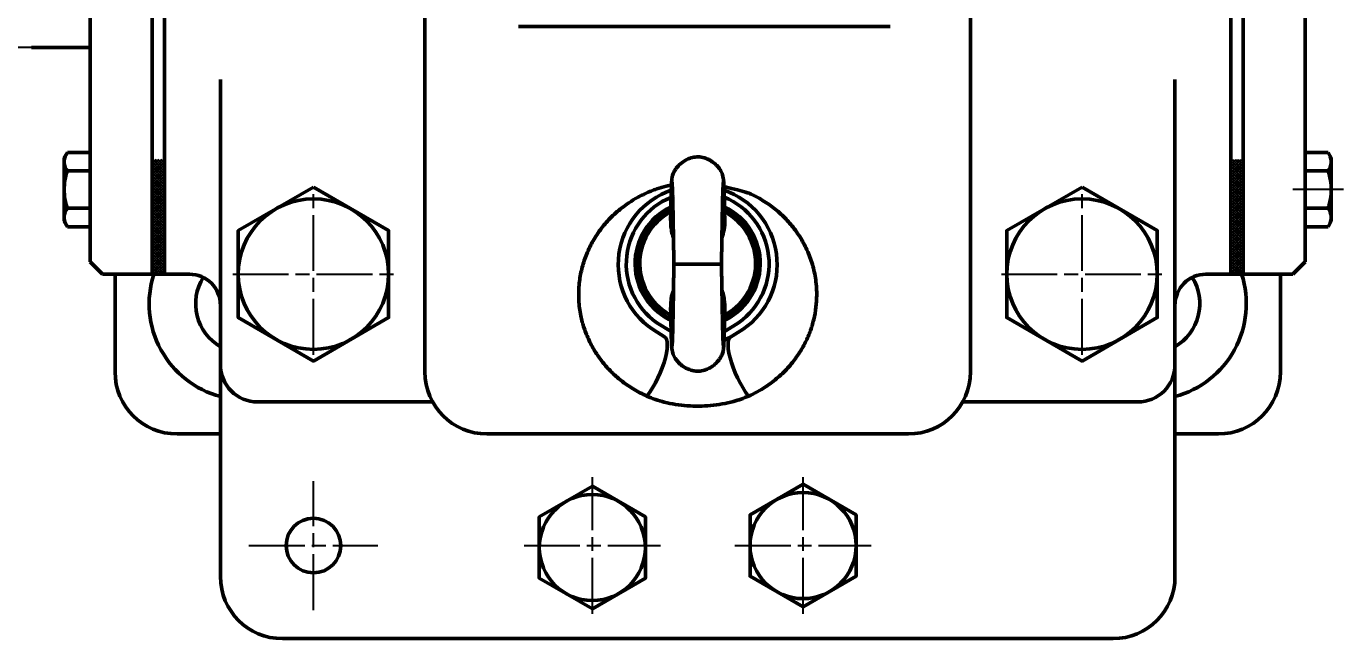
# Model space of a CAD drawing. Header units: millimetres. Extents: x -2161 to -582, y -4625 to -3434.
# Drawn here: x -1746.7 to -1676, y -4616 to -4583.1 of the extents above; entities that cross this region are included whole.
import ezdxf

# ---------------------------------------------------------------- set-up
doc = ezdxf.new("R2010")
doc.units = ezdxf.units.MM
doc.header["$LTSCALE"] = 0.5
doc.linetypes.add('AM_ISO08W050', pattern=[18, 12, -1.5, 3, -1.5])
doc.linetypes.add('AM_ISO08W050x2', pattern=[9, 6, -0.75, 1.5, -0.75])
for name, color, linetype, lineweight in [('AM_0', 7, 'Continuous', 50), ('AM_7', 4, 'AM_ISO08W050', 25), ('nét đậm', 7, 'Continuous', 50)]:
    doc.layers.add(name, color=color, linetype=linetype, lineweight=lineweight)
doc.styles.add('MyTemplate', font='tcvn+7284-2003i.ttf', dxfattribs={"width": 0.8, "height": 3.5})
doc.dimstyles.new('Copy of MyTemplate', dxfattribs={"dimtxt": 3.5, "dimasz": 3.5, "dimexe": 1.5, "dimexo": 0, "dimtad": 1, "dimtoh": 1, "dimdec": 0, "dimlfac": 3.003, "dimdsep": 46, "dimtxsty": 'MyTemplate', "dimcen": 5, "dimclrd": 3, "dimclre": 3, "dimclrt": 1, "dimadec": 0, "dimazin": 0, "dimtfac": 1, "dimtdec": 0, "dimtmove": 0, "dimatfit": 3, "dimfxl": 1, "dimlwd": 25, "dimlwe": 25, "dimarcsym": 0})

# ---------------------------------------------------------------- blocks, each defined once
blk = doc.blocks.new('*D18')
at = {"layer": 'AM_0', "color": 3, "lineweight": 25, "transparency": 16777216}
for p, q in [((-1773.22, -4573.419), (-1773.22, -4569.919)), ((-1746.477, -4576.919), (-1774.72, -4576.919)), ((-1773.22, -4576.919), (-1773.22, -4584.219)), ((-1746.477, -4584.219), (-1774.72, -4584.219)), ((-1773.22, -4587.719), (-1773.22, -4591.219))]:
    blk.add_line(p, q, dxfattribs=at)
at = {"layer": 'AM_0', "color": 3, "transparency": 16777216}
for points in [[(-1773.804, -4573.419), (-1772.637, -4573.419), (-1773.22, -4576.919)], [(-1773.804, -4587.719), (-1772.637, -4587.719), (-1773.22, -4584.219)]]:
    blk.add_solid(points, dxfattribs=at)
at = {"layer": 'Defpoints', "color": 0, "transparency": 16777216}
for p in [(-1746.477, -4576.919), (-1773.22, -4584.219), (-1746.477, -4584.219)]:
    blk.add_point(p, dxfattribs=at)
at = {"layer": 'AM_0', "color": 1, "transparency": 16777216, "insert": (-1777.951, -4580.569), "char_height": 3.5, "attachment_point": 5, "rotation": 90, "style": 'MyTemplate'}
blk.add_mtext('%%c22{}{\\C2; \\SH7/k6;}', dxfattribs=at)

msp = doc.modelspace()

# ---------------------------------------------------------------- hatches: boundary and pattern name
at = {"layer": 'AM_7'}
h = msp.add_hatch(dxfattribs=at)
h.set_pattern_fill('ANSI37', color=256, scale=0.0333, angle=270)
h.set_pattern_definition([(315, (-1938.66305, -4445.79565), (0.074760632, 0.074760632), []), (45, (-1938.66305, -4445.79565), (-0.074760632, 0.074760632), [])])
h.paths.add_polyline_path([(-1739.984, -4501.481), (-1739.984, -4508.974), (-1739.318, -4508.974), (-1739.318, -4501.481)])
h.paths.add_polyline_path([(-1739.984, -4508.974), (-1739.984, -4509.64), (-1739.318, -4509.64), (-1739.318, -4508.974)])
h.paths.add_polyline_path([(-1739.984, -4545.604), (-1739.984, -4553.096), (-1739.318, -4553.096), (-1739.318, -4545.604)])
h.paths.add_polyline_path([(-1739.984, -4544.938), (-1739.984, -4545.604), (-1739.318, -4545.604), (-1739.318, -4544.938)])
h.paths.add_polyline_path([(-1739.984, -4590.892), (-1739.984, -4596.386), (-1739.318, -4596.386), (-1739.318, -4590.892)])
h.paths.add_polyline_path([(-1739.984, -4590.226), (-1739.984, -4590.892), (-1739.318, -4590.892), (-1739.318, -4590.226)])
h.paths.add_polyline_path([(-1739.984, -4564.751), (-1739.984, -4570.246), (-1739.318, -4570.246), (-1739.318, -4564.751)])
h.paths.add_polyline_path([(-1739.984, -4570.246), (-1739.984, -4570.912), (-1739.318, -4570.912), (-1739.318, -4570.246)])
h.paths.add_polyline_path([(-1682.042, -4590.226), (-1682.042, -4596.386), (-1681.376, -4596.386), (-1681.376, -4590.226)])
h.paths.add_polyline_path([(-1682.042, -4564.751), (-1682.042, -4570.912), (-1681.376, -4570.912), (-1681.376, -4564.751)])
h.paths.add_polyline_path([(-1682.042, -4501.481), (-1682.042, -4508.974), (-1681.376, -4508.974), (-1681.376, -4501.481)])
h.paths.add_polyline_path([(-1682.042, -4544.938), (-1682.042, -4545.604), (-1681.376, -4545.604), (-1681.376, -4544.938)])
h.paths.add_polyline_path([(-1682.042, -4545.604), (-1682.042, -4553.096), (-1681.376, -4553.096), (-1681.376, -4545.604)])

# ---------------------------------------------------------------- linework, layer by layer
msp.add_line((-1739.318, -4590.226), (-1739.318, -4596.386))
at = {"layer": 'AM_0'}
for p, q in [((-1739.984, -4564.751), (-1739.984, -4590.268)), ((-1739.318, -4564.751), (-1739.318, -4590.267)), ((-1681.376, -4564.751), (-1681.376, -4590.272)), ((-1743.314, -4584.731), (-1743.314, -4565.417)), ((-1678.046, -4565.417), (-1678.046, -4595.72)), ((-1682.042, -4587.995), (-1682.042, -4573.143)), ((-1682.042, -4573.143), (-1682.042, -4590.276)), ((-1725.332, -4582.239), (-1725.332, -4601.631)), ((-1696.028, -4582.239), (-1696.028, -4601.631)), ((-1720.314, -4583.079), (-1700.334, -4583.079)), ((-1700.334, -4583.079), (-1720.314, -4583.079)), ((-1746.477, -4584.219), (-1743.314, -4584.219)), ((-1743.314, -4595.72), (-1743.314, -4584.731)), ((-1736.321, -4585.935), (-1736.321, -4598.051)), ((-1685.039, -4585.935), (-1685.039, -4598.051)), ((-1739.984, -4596.386), (-1739.984, -4590.226)), ((-1739.318, -4590.226), (-1739.318, -4596.386)), ((-1682.042, -4590.226), (-1682.042, -4596.386)), ((-1682.042, -4590.226), (-1682.042, -4596.386)), ((-1681.376, -4596.386), (-1681.376, -4590.226)), ((-1742.648, -4596.386), (-1743.314, -4595.72)), ((-1678.712, -4596.386), (-1678.046, -4595.72)), ((-1742.648, -4596.386), (-1739.318, -4596.386)), ((-1741.982, -4601.631), (-1741.982, -4596.386)), ((-1737.986, -4596.386), (-1739.318, -4596.386)), ((-1682.042, -4596.386), (-1683.374, -4596.386)), ((-1678.712, -4596.386), (-1682.042, -4596.386)), ((-1679.378, -4596.386), (-1679.378, -4601.631)), ((-1736.321, -4598.051), (-1736.321, -4601.245)), ((-1685.039, -4598.051), (-1685.039, -4612.62)), ((-1685.039, -4598.051), (-1685.039, -4601.245)), ((-1736.321, -4612.62), (-1736.321, -4601.245)), ((-1724.915, -4603.245), (-1734.321, -4603.245)), ((-1687.039, -4603.245), (-1696.445, -4603.245)), ((-1738.652, -4604.961), (-1736.321, -4604.961)), ((-1699.358, -4604.961), (-1722.002, -4604.961)), ((-1682.708, -4604.961), (-1685.039, -4604.961)), ((-1732.991, -4615.95), (-1688.369, -4615.95))]:
    msp.add_line(p, q, dxfattribs=at)
at = {"layer": 'AM_0', "color": 7, "linetype": 'Continuous', "lineweight": 50}
for p, q in [((-1712.405, -4599.775), (-1713.117, -4599.337)), ((-1712.873, -4598.987), (-1712.108, -4599.468)), ((-1708.488, -4598.987), (-1709.156, -4599.405)), ((-1708.956, -4599.775), (-1708.245, -4599.336))]:
    msp.add_line(p, q, dxfattribs=at)
at = {"layer": 'AM_0'}
for points in [[(-1731.326, -4591.714), (-1735.367, -4594.047), (-1735.367, -4598.714), (-1731.326, -4601.047), (-1727.284, -4598.714), (-1727.284, -4594.047)], [(-1690.034, -4591.714), (-1694.075, -4594.047), (-1694.075, -4598.714), (-1690.034, -4601.047), (-1685.992, -4598.714), (-1685.992, -4594.047)], [(-1716.341, -4607.77), (-1719.189, -4609.414), (-1719.189, -4612.704), (-1716.341, -4614.348), (-1713.492, -4612.704), (-1713.492, -4609.414)], [(-1705.019, -4607.666), (-1707.867, -4609.311), (-1707.867, -4612.6), (-1705.019, -4614.245), (-1702.17, -4612.6), (-1702.17, -4609.311)]]:
    msp.add_lwpolyline(points, close=True, dxfattribs=at)
at = {"layer": 'AM_0', "color": 7, "linetype": 'Continuous', "lineweight": 50, "flags": 128}
for points in [[(-1712.405, -4599.775), (-1712.354, -4599.881), (-1712.323, -4600.022), (-1712.314, -4600.195), (-1712.326, -4600.397), (-1712.361, -4600.624), (-1712.416, -4600.87), (-1712.491, -4601.131), (-1712.585, -4601.403), (-1712.695, -4601.678), (-1712.819, -4601.953), (-1712.956, -4602.221), (-1713.101, -4602.477), (-1713.252, -4602.716), (-1713.406, -4602.933)], [(-1708.956, -4599.775), (-1709.008, -4599.881), (-1709.038, -4600.022), (-1709.048, -4600.195), (-1709.035, -4600.397), (-1709, -4600.623), (-1708.945, -4600.869), (-1708.869, -4601.131), (-1708.776, -4601.402), (-1708.666, -4601.678), (-1708.541, -4601.952), (-1708.405, -4602.22), (-1708.26, -4602.476), (-1708.108, -4602.715), (-1707.954, -4602.932)]]:
    msp.add_lwpolyline(points, dxfattribs=at)
at = {"layer": 'AM_0'}
for centre, radius in [((-1731.326, -4596.38), 4.041), ((-1690.034, -4596.38), 4.041), ((-1716.341, -4611.059), 2.849), ((-1705.019, -4610.955), 2.849), ((-1731.326, -4610.955), 1.465)]:
    msp.add_circle(centre, radius, dxfattribs=at)
at = {"layer": 'AM_0', "color": 7, "linetype": 'Continuous', "lineweight": 50}
for centre, radius, start, end in [((-1710.74, -4595.863), 4.21, 108.84505, 235.62573), ((-1710.664, -4595.83), 3.854, 112.0491, 235.01711), ((-1710.681, -4595.839), 3.836, 110.49233, 111.89097), ((-1710.681, -4595.839), 4.262, 108.55889, 109.42044), ((-1710.622, -4595.862), 4.21, 304.38895, 71.16963), ((-1710.699, -4595.83), 3.854, 304.99757, 67.96558), ((-1710.662, -4595.817), 3.381, 115.5878, 246.47513), ((-1710.658, -4595.814), 3.297, 116.39918, 245.80512), ((-1710.681, -4595.839), 3.268, 113.99855, 116.22755), ((-1710.681, -4595.839), 3.357, 113.36149, 115.44337), ((-1710.704, -4595.814), 3.297, 294.20955, 63.6155), ((-1710.701, -4595.817), 3.381, 293.53954, 64.42687), ((-1710.652, -4595.808), 3.139, 118.03639, 244.45435), ((-1710.681, -4595.839), 3.102, 115.29053, 117.81769), ((-1710.71, -4595.808), 3.139, 295.56033, 61.97828)]:
    msp.add_arc(centre, radius, start, end, dxfattribs=at)
at = {"layer": 'AM_0', "lineweight": 50}
for centre, start, end in [((-1734.989, -4597.968), 162.15448, 255.04475), ((-1686.371, -4597.968), 284.95525, 17.84552)]:
    msp.add_arc(centre, 5.161, start, end, dxfattribs=at)
at = {"layer": 'AM_0'}
for centre, radius, start, end in [((-1737.986, -4598.051), 1.665, 0, 90), ((-1683.374, -4598.051), 1.665, 90, 180), ((-1734.989, -4597.968), 2.664, 148.0455, 240), ((-1686.371, -4597.968), 2.664, 300, 31.9545), ((-1734.321, -4601.245), 2, 180, 270), ((-1687.039, -4601.245), 2, 270, 0), ((-1738.652, -4601.631), 3.33, 180, 270), ((-1722.002, -4601.631), 3.33, 180, 270), ((-1699.358, -4601.631), 3.33, 270, 0), ((-1682.708, -4601.631), 3.33, 270, 0), ((-1732.991, -4612.62), 3.33, 180, 270), ((-1688.369, -4612.62), 3.33, 270, 0)]:
    msp.add_arc(centre, radius, start, end, dxfattribs=at)
at = {"layer": 'AM_0', "color": 7, "linetype": 'Continuous', "lineweight": 50}
for points, knots in [([(-1709.289, -4591.393), (-1709.3, -4591.28), (-1709.322, -4591.062), (-1709.463, -4590.78), (-1709.639, -4590.556), (-1709.835, -4590.382), (-1710.034, -4590.255), (-1710.273, -4590.146), (-1710.559, -4590.076), (-1710.838, -4590.088), (-1711.058, -4590.14), (-1711.26, -4590.218), (-1711.498, -4590.356), (-1711.707, -4590.54), (-1711.868, -4590.742), (-1711.976, -4590.932), (-1712.057, -4591.151), (-1712.069, -4591.312), (-1712.075, -4591.394)], [0, 0, 0, 0, 0.085455, 0.163707, 0.233993, 0.295056, 0.348107, 0.396074, 0.476624, 0.548642, 0.586207, 0.632145, 0.698275, 0.784138, 0.833498, 0.886187, 0.941647, 1, 1, 1, 1]), ([(-1712.065, -4591.297), (-1712.069, -4591.31), (-1712.075, -4591.336), (-1712.085, -4591.489), (-1712.094, -4591.693), (-1712.103, -4591.954), (-1712.111, -4592.26), (-1712.119, -4592.591), (-1712.124, -4592.869), (-1712.129, -4593.101), (-1712.133, -4593.296), (-1712.135, -4593.435), (-1712.136, -4593.5)], [0, 0, 0, 0, 0.149428, 0.285865, 0.409243, 0.520138, 0.649134, 0.756734, 0.843022, 0.894429, 0.95041, 1, 1, 1, 1]), ([(-1712.064, -4591.441), (-1712.061, -4591.443), (-1712.057, -4591.45), (-1712.051, -4591.525), (-1712.043, -4591.656), (-1712.035, -4591.858), (-1712.027, -4592.132), (-1712.019, -4592.423), (-1712.013, -4592.711), (-1712.007, -4592.979), (-1712.001, -4593.298), (-1711.994, -4593.69), (-1711.987, -4594.104), (-1711.981, -4594.478), (-1711.975, -4594.838), (-1711.968, -4595.301), (-1711.963, -4595.649), (-1711.96, -4595.84)], [0, 0, 0, 0, 0.064332, 0.13367, 0.198687, 0.288162, 0.368366, 0.439395, 0.50118, 0.553677, 0.597077, 0.676978, 0.754902, 0.795789, 0.849421, 0.917261, 1, 1, 1, 1]), ([(-1709.402, -4595.839), (-1709.399, -4595.642), (-1709.394, -4595.268), (-1709.386, -4594.747), (-1709.379, -4594.296), (-1709.373, -4593.913), (-1709.367, -4593.594), (-1709.363, -4593.334), (-1709.359, -4593.118), (-1709.354, -4592.891), (-1709.349, -4592.621), (-1709.341, -4592.304), (-1709.333, -4592.014), (-1709.325, -4591.771), (-1709.317, -4591.587), (-1709.309, -4591.46), (-1709.303, -4591.447), (-1709.3, -4591.441)], [0, 0, 0, 0, 0.085461, 0.161943, 0.230081, 0.29025, 0.342657, 0.387386, 0.424434, 0.458426, 0.515401, 0.586269, 0.670945, 0.743497, 0.823939, 0.912517, 1, 1, 1, 1]), ([(-1709.227, -4593.509), (-1709.229, -4593.411), (-1709.232, -4593.225), (-1709.237, -4592.958), (-1709.243, -4592.681), (-1709.25, -4592.383), (-1709.257, -4592.077), (-1709.266, -4591.786), (-1709.275, -4591.566), (-1709.283, -4591.416), (-1709.291, -4591.321), (-1709.296, -4591.305), (-1709.299, -4591.296)], [0, 0, 0, 0, 0.07453, 0.140016, 0.219346, 0.312916, 0.420787, 0.542984, 0.6798, 0.779585, 0.886377, 1, 1, 1, 1]), ([(-1713.408, -4602.932), (-1713.658, -4602.809), (-1714.159, -4602.563), (-1714.794, -4602.112), (-1715.336, -4601.629), (-1715.786, -4601.126), (-1716.19, -4600.563), (-1716.531, -4599.945), (-1716.796, -4599.282), (-1716.989, -4598.555), (-1717.087, -4597.778), (-1717.071, -4596.966), (-1716.946, -4596.191), (-1716.762, -4595.582), (-1716.516, -4594.986), (-1716.207, -4594.403), (-1715.739, -4593.751), (-1715.175, -4593.155), (-1714.591, -4592.685), (-1714.024, -4592.321), (-1713.49, -4592.043), (-1712.937, -4591.82), (-1712.447, -4591.671), (-1712.157, -4591.603), (-1712.048, -4591.581)], [0, 0, 0, 0, 0.0381773, 0.0763696, 0.1110121, 0.1457812, 0.1804601, 0.2224332, 0.2645465, 0.3065715, 0.3613601, 0.4164106, 0.4715493, 0.5264587, 0.5539852, 0.6132048, 0.6726247, 0.7320062, 0.7911733, 0.8288931, 0.866651, 0.9042647, 0.9323533, 0.9487201, 0.9487201, 0.9487201, 0.9487201]), ([(-1709.271, -4591.668), (-1708.037, -4591.985), (-1707.76, -4592.099), (-1707.256, -4592.369), (-1706.657, -4592.762), (-1706.057, -4593.283), (-1705.532, -4593.871), (-1705.078, -4594.53), (-1704.71, -4595.263), (-1704.446, -4596.051), (-1704.31, -4596.808), (-1704.276, -4597.516), (-1704.316, -4598.158), (-1704.434, -4598.816), (-1704.633, -4599.473), (-1704.92, -4600.122), (-1705.294, -4600.751), (-1705.767, -4601.36), (-1706.343, -4601.931), (-1706.93, -4602.375), (-1707.475, -4602.705), (-1707.794, -4602.856), (-1707.954, -4602.932)], [0, 0, 0, 0, 0.0244576, 0.0592625, 0.1227522, 0.1864139, 0.2499927, 0.3181326, 0.3865162, 0.454846, 0.5229122, 0.5708807, 0.6190126, 0.6670871, 0.7149769, 0.7608671, 0.806874, 0.8527001, 0.8990537, 0.9453832, 0.9726929, 1, 1, 1, 1]), ([(-1711.982, -4594.438), (-1711.985, -4594.429), (-1712.032, -4594.314), (-1712.081, -4594.077), (-1712.135, -4593.773), (-1712.133, -4593.579), (-1712.131, -4593.5)], [0, 0, 0, 0, 0.030639, 0.392506, 0.754078, 1, 1, 1, 1]), ([(-1709.228, -4593.51), (-1709.227, -4593.513), (-1709.209, -4593.668), (-1709.264, -4593.983), (-1709.324, -4594.29), (-1709.38, -4594.441), (-1709.381, -4594.444)], [0, 0, 0, 0, 0.009682, 0.493266, 0.990049, 1, 1, 1, 1]), ([(-1711.96, -4595.84), (-1711.963, -4596.03), (-1711.968, -4596.378), (-1711.975, -4596.841), (-1711.98, -4597.202), (-1711.986, -4597.575), (-1711.993, -4597.989), (-1712, -4598.381), (-1712.006, -4598.7), (-1712.012, -4598.969), (-1712.018, -4599.256), (-1712.025, -4599.548), (-1712.034, -4599.821), (-1712.042, -4600.023), (-1712.049, -4600.155), (-1712.055, -4600.23), (-1712.06, -4600.236), (-1712.062, -4600.239)], [0, 0, 0, 0, 0.082739, 0.150579, 0.204211, 0.245098, 0.323022, 0.402923, 0.446323, 0.49882, 0.560605, 0.631634, 0.711838, 0.801313, 0.86633, 0.935668, 1, 1, 1, 1]), ([(-1711.956, -4595.84), (-1711.957, -4595.84), (-1711.962, -4595.84), (-1711.922, -4595.84), (-1711.814, -4595.84), (-1711.641, -4595.84), (-1711.485, -4595.84), (-1711.304, -4595.839), (-1711.042, -4595.839), (-1710.734, -4595.839), (-1710.358, -4595.839), (-1710.07, -4595.839), (-1709.837, -4595.839), (-1709.687, -4595.839), (-1709.564, -4595.839), (-1709.473, -4595.839), (-1709.419, -4595.839), (-1709.397, -4595.839), (-1709.403, -4595.839), (-1709.403, -4595.839)], [0, 0, 0, 0, 0.016653, 0.071083, 0.178075, 0.231012, 0.285484, 0.338405, 0.392852, 0.499827, 0.567097, 0.6741, 0.72707, 0.781576, 0.834623, 0.889205, 0.942227, 0.99678, 1, 1, 1, 1]), ([(-1709.299, -4600.237), (-1709.301, -4600.231), (-1709.307, -4600.219), (-1709.316, -4600.091), (-1709.324, -4599.907), (-1709.332, -4599.664), (-1709.34, -4599.375), (-1709.347, -4599.057), (-1709.353, -4598.787), (-1709.357, -4598.56), (-1709.362, -4598.345), (-1709.366, -4598.084), (-1709.372, -4597.765), (-1709.378, -4597.382), (-1709.386, -4596.931), (-1709.394, -4596.41), (-1709.399, -4596.036), (-1709.402, -4595.839)], [0, 0, 0, 0, 0.087483, 0.176061, 0.256503, 0.329055, 0.413731, 0.484599, 0.541574, 0.575566, 0.612614, 0.657343, 0.70975, 0.769919, 0.838057, 0.914539, 1, 1, 1, 1]), ([(-1709.381, -4597.24), (-1709.377, -4597.249), (-1709.33, -4597.365), (-1709.281, -4597.601), (-1709.227, -4597.903), (-1709.23, -4598.094), (-1709.231, -4598.169)], [0, 0, 0, 0, 0.030856, 0.396299, 0.761444, 1, 1, 1, 1]), ([(-1712.13, -4598.18), (-1712.128, -4598.056), (-1712.124, -4597.783), (-1712.059, -4597.472), (-1711.995, -4597.29), (-1711.981, -4597.249)], [0, 0, 0, 0, 0.38942, 0.862704, 1, 1, 1, 1]), ([(-1712.135, -4598.179), (-1712.134, -4598.244), (-1712.132, -4598.383), (-1712.128, -4598.578), (-1712.123, -4598.811), (-1712.117, -4599.088), (-1712.11, -4599.419), (-1712.101, -4599.725), (-1712.093, -4599.987), (-1712.084, -4600.19), (-1712.074, -4600.343), (-1712.067, -4600.369), (-1712.063, -4600.382)], [0, 0, 0, 0, 0.049519, 0.1055039, 0.1569149, 0.2432097, 0.3508179, 0.4798234, 0.5907268, 0.7141138, 0.8505604, 1, 1, 1, 1]), ([(-1709.297, -4600.382), (-1709.295, -4600.373), (-1709.289, -4600.357), (-1709.281, -4600.263), (-1709.273, -4600.113), (-1709.265, -4599.892), (-1709.256, -4599.601), (-1709.248, -4599.295), (-1709.242, -4598.997), (-1709.236, -4598.72), (-1709.231, -4598.454), (-1709.228, -4598.268), (-1709.226, -4598.169)], [0, 0, 0, 0, 0.1136428, 0.2204532, 0.3202549, 0.457095, 0.5793131, 0.6872028, 0.780788, 0.860132, 0.9256294, 1, 1, 1, 1]), ([(-1712.073, -4600.285), (-1712.062, -4600.399), (-1712.04, -4600.616), (-1711.899, -4600.899), (-1711.723, -4601.123), (-1711.527, -4601.296), (-1711.328, -4601.424), (-1711.089, -4601.533), (-1710.803, -4601.603), (-1710.524, -4601.591), (-1710.304, -4601.538), (-1710.102, -4601.461), (-1709.864, -4601.323), (-1709.655, -4601.139), (-1709.494, -4600.936), (-1709.387, -4600.747), (-1709.305, -4600.528), (-1709.293, -4600.367), (-1709.287, -4600.285)], [0, 0, 0, 0, 0.085455, 0.163707, 0.233993, 0.295056, 0.348107, 0.396074, 0.476624, 0.548642, 0.586207, 0.632145, 0.698275, 0.784138, 0.833498, 0.886187, 0.941647, 1, 1, 1, 1]), ([(-1707.954, -4602.932), (-1708.084, -4602.986), (-1708.343, -4603.094), (-1708.814, -4603.238), (-1709.362, -4603.361), (-1709.987, -4603.444), (-1710.617, -4603.475), (-1711.247, -4603.454), (-1711.869, -4603.383), (-1712.44, -4603.267), (-1712.956, -4603.118), (-1713.258, -4602.994), (-1713.408, -4602.932)], [0, 0, 0, 0, 0.0774818, 0.1549831, 0.2662099, 0.3778016, 0.4891084, 0.5995492, 0.7102674, 0.8206423, 0.9103377, 1, 1, 1, 1])]:
    msp.add_open_spline(points, degree=3, knots=knots, dxfattribs=at)
for points in [[(-1709.337, -4599.488), (-1709.276, -4599.461), (-1709.216, -4599.433), (-1709.156, -4599.405)], [(-1708.956, -4599.775), (-1709.077, -4599.832), (-1709.198, -4599.89), (-1709.322, -4599.938)]]:
    msp.add_open_spline(points, degree=3, dxfattribs=at)
at = {"layer": 'AM_7', "linetype": 'AM_ISO08W050x2'}
for p, q in [((-1731.326, -4600.711), (-1731.326, -4592.049)), ((-1690.034, -4600.711), (-1690.034, -4592.049)), ((-1675.978, -4591.843), (-1678.711, -4591.843)), ((-1735.657, -4596.38), (-1726.995, -4596.38)), ((-1694.365, -4596.38), (-1685.703, -4596.38)), ((-1731.326, -4614.42), (-1731.326, -4607.49)), ((-1716.341, -4614.62), (-1716.341, -4607.29)), ((-1705.019, -4614.62), (-1705.019, -4607.29)), ((-1734.791, -4610.955), (-1727.861, -4610.955)), ((-1720.006, -4610.955), (-1712.676, -4610.955)), ((-1708.684, -4610.955), (-1701.354, -4610.955))]:
    msp.add_line(p, q, dxfattribs=at)
at = {"layer": 'nét đậm'}
for p, q in [((-1744.543, -4589.843), (-1744.715, -4590.14)), ((-1744.715, -4593.546), (-1744.715, -4590.14)), ((-1744.543, -4589.843), (-1743.315, -4589.843)), ((-1676.816, -4589.843), (-1678.044, -4589.843)), ((-1676.816, -4589.843), (-1676.644, -4590.14)), ((-1676.644, -4593.546), (-1676.644, -4590.14)), ((-1744.543, -4590.843), (-1743.315, -4590.843)), ((-1676.816, -4590.843), (-1678.044, -4590.843)), ((-1744.543, -4592.843), (-1743.315, -4592.843)), ((-1676.816, -4592.843), (-1678.044, -4592.843)), ((-1744.543, -4593.843), (-1744.715, -4593.546)), ((-1676.816, -4593.843), (-1676.644, -4593.546)), ((-1744.543, -4593.843), (-1743.315, -4593.843)), ((-1676.816, -4593.843), (-1678.044, -4593.843))]:
    msp.add_line(p, q, dxfattribs=at)
for centre, radius, start, end in [((-1743.926, -4590.352), 0.789, 150, 218.49822), ((-1677.434, -4590.352), 0.789, 321.50178, 30), ((-1741.715, -4591.843), 3, 160.52878, 180), ((-1679.644, -4591.843), 3, 0, 19.47122), ((-1741.715, -4591.843), 3, 180, 199.47122), ((-1679.644, -4591.843), 3, 340.52878, 0), ((-1743.926, -4593.334), 0.789, 141.50178, 210), ((-1677.434, -4593.334), 0.789, 330, 38.49822)]:
    msp.add_arc(centre, radius, start, end, dxfattribs=at)

# ---------------------------------------------------------------- dimensions: what is measured, and where the dimension line sits
at = {"layer": 'AM_0'}
dim = msp.add_linear_dim(base=(-1773.22, -4584.219), p1=(-1746.477, -4576.919), p2=(-1746.477, -4584.219), angle=90, text='%%c<>{}{\\C2; \\SH7/k6;}', dimstyle='Copy of MyTemplate', override={"dimtdec": 3}, dxfattribs=at)
dim.commit()
dim.dimension.update_dxf_attribs({"geometry": '*D18', "text_midpoint": (-1773.22, -4580.569), "dimtype": 160})

doc.saveas('drawing.dxf')
